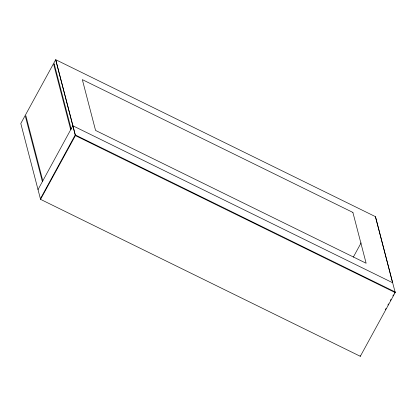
<?xml version="1.0" encoding="UTF-8"?>
<svg xmlns="http://www.w3.org/2000/svg" width="416" height="416" viewBox="0 0 416 416"><rect width="100%" height="100%" fill="white"/><g stroke="black" fill="none" stroke-linecap="round" stroke-linejoin="round"><path stroke-width="0.62" d="M38.017 189.613L72.842 125.762L55.687 59.686L375.445 216.648L395.2 292.49L360.313 356.314L40.555 199.352L20.8 123.51L55.687 59.686L75.442 135.528L40.555 199.352M40.404 198.78L75.228 134.924L72.842 125.762L392.662 282.755M353.33 257.109L361.114 242.861M385.393 309.582L386.017 308.443M387.889 305.027L388.508 303.883M390.38 300.466L391.004 299.328M392.87 295.906L393.494 294.767M394.425 293.056L395.049 291.918L75.228 134.924L75.395 135.595L395.153 292.562L394.987 291.886M375.445 216.648L392.6 282.724M360.168 355.742L360.313 356.314M42.817 180.835L25.87 115.773L25.438 116.568L42.385 181.631M54.215 63.924L53.778 64.719L70.725 129.782L71.162 128.981L54.215 63.924M352.893 212.43L82.326 79.617L95.566 130.432L366.132 263.25L352.893 212.43"/></g></svg>
